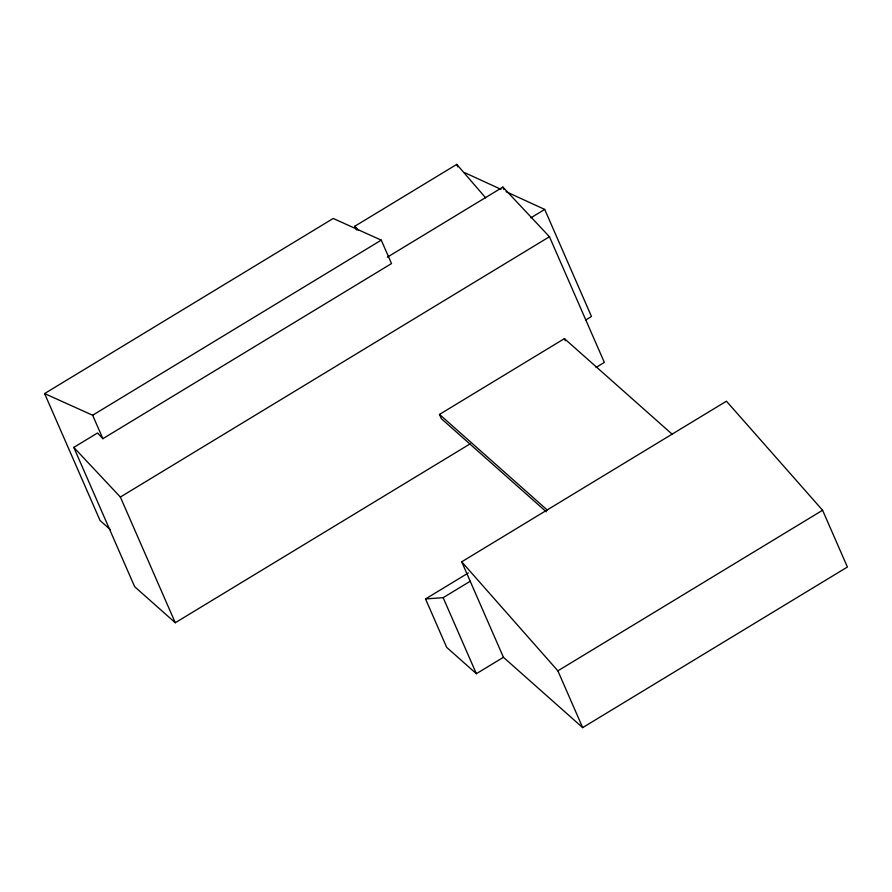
<?xml version="1.0" encoding="UTF-8"?>
<svg xmlns="http://www.w3.org/2000/svg" width="892" height="892" viewBox="0 0 892 892"><rect width="100%" height="100%" fill="white"/><g stroke="black" fill="none" stroke-linecap="round" stroke-linejoin="round"><path stroke-width="1.34" d="M110.474 529.748L100.06 520.504L44.6 393.573L333.229 218.462L381.263 240.138L391.51 263.575L102.881 438.686L97.54 432.988L73.791 447.394L134.647 586.68L175.278 622.739L470.051 443.904M356.465 229.924L354.849 226.211L456.771 164.384L485.683 197.857M44.6 393.573L92.645 415.237L381.263 240.138M387.362 257.164L502.876 187.086L549.45 236.737L604.352 362.42L596.034 367.471M530.851 217.838L544.711 209.43L591.474 316.482L585.698 319.983M73.791 447.394L120.364 497.045L549.45 236.737M546.261 511.774L441.373 418.694L439.5 414.412L564.424 338.625L672.423 434.46M461.71 561.804L726.434 401.199L822.591 510.246L847.4 567.022L582.677 727.616L503.434 657.293L461.71 561.804L557.879 670.84L582.677 727.616M503.434 657.293L476.373 673.705L446.68 647.369L425.529 598.933L468.378 572.932M425.529 598.933L443.157 597.673L470.207 581.261M557.879 670.84L822.591 510.246M464.855 172.736L501.036 189.36M506.032 191.657L544.711 209.43M439.5 414.412L547.51 510.246M354.849 226.211L358.461 230.404M502.876 187.086L503.958 189.561M564.424 338.625L565.361 340.766M456.771 164.384L457.852 166.86M443.157 597.673L476.373 673.705M92.645 415.237L102.881 438.686M120.364 497.045L175.278 622.739"/></g></svg>
